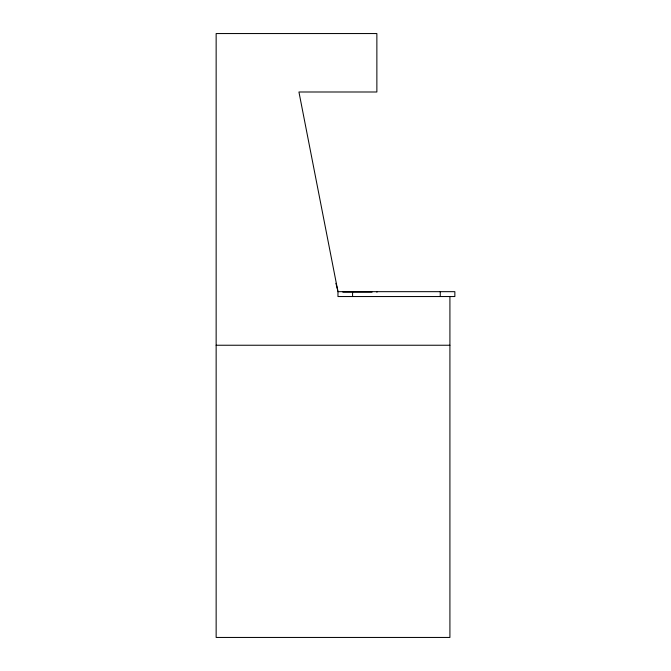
<?xml version="1.0" encoding="UTF-8"?>
<svg xmlns="http://www.w3.org/2000/svg" width="671" height="671" viewBox="0 0 671 671"><rect width="100%" height="100%" fill="white"/><g stroke="black" fill="none" stroke-linecap="round" stroke-linejoin="round"><path stroke-width="1.01" d="M337.966 291.667L454.854 291.667L454.854 296.54L337.966 296.54L337.966 291.692L298.939 91.994L376.867 91.994L376.867 33.55L216.146 33.55L216.146 637.45L449.914 637.45L449.914 296.54M342.839 292.153L372.061 292.153M216.146 345.238L449.914 345.238M335.911 283.338L337.798 290.409M440.243 291.667L440.243 296.54M376.926 291.667L376.926 292.279M352.577 291.667L352.577 296.54"/></g></svg>
